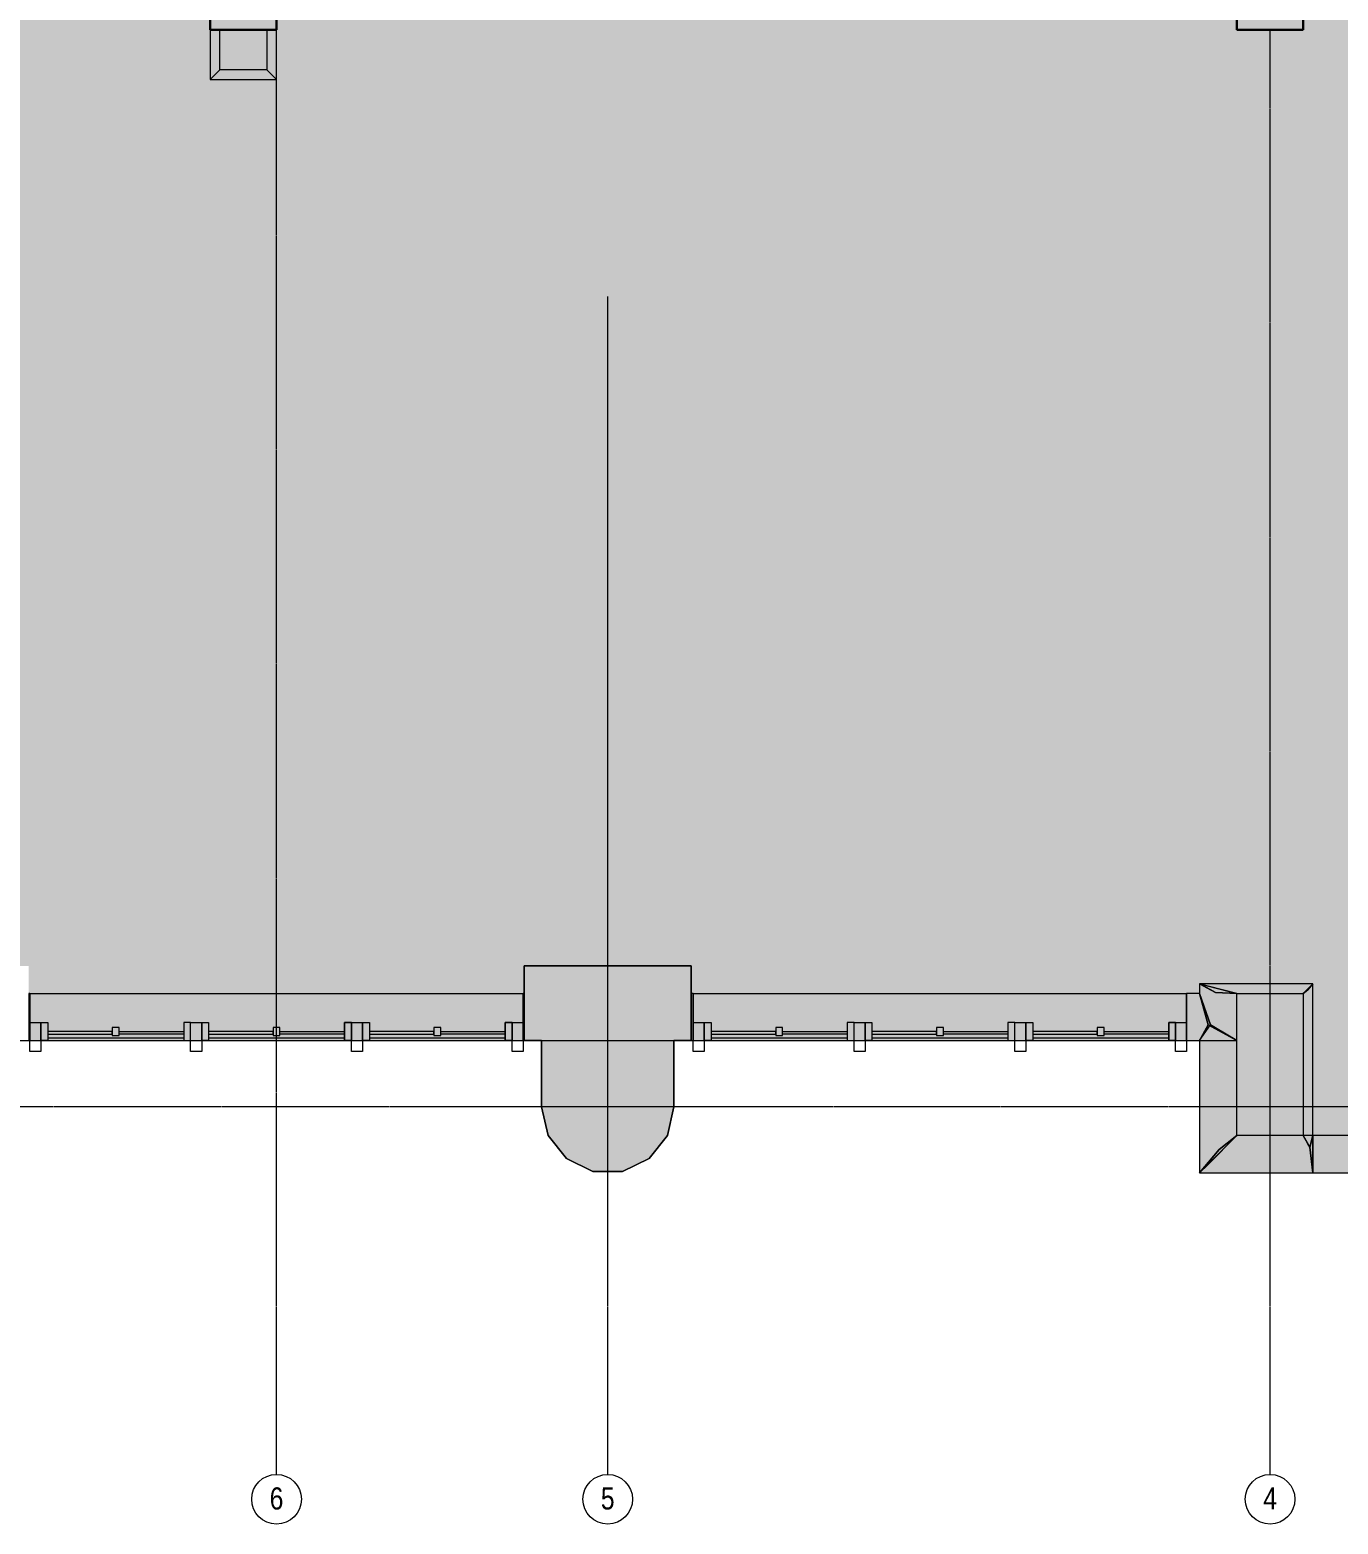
# Model space of a CAD drawing. Header units: inches. Extents: x -4451 to 2809, y -40 to 2719.
# Drawn here: x -807 to -333, y 238 to 779 of the extents above; entities that cross this region are included whole.
import ezdxf

# ---------------------------------------------------------------- set-up
doc = ezdxf.new("R2010")
doc.units = ezdxf.units.IN
doc.header["$MEASUREMENT"] = 0
doc.linetypes.add('IMPORT-CENTER2', pattern=[1.6875, 1.125, -0.1875, 0.1875, -0.1875])
doc.linetypes.add('IMPORT-CENTER2 _2_', pattern=[1.125, 0.75, -0.125, 0.125, -0.125])
for name, color, linetype, lineweight in [('7th Floor_dwg', 8, 'Continuous', 9), ('A-Bldg-Patt', 7, 'Continuous', 9), ('A-DETL-GENF', 92, 'Continuous', 9), ('A-DETL-THIN', 151, 'Continuous', 9), ('A-Glaz-Bldg', 7, 'Continuous', 9), ('A-Grid', 7, 'IMPORT-CENTER2', 9), ('A-Grid-Iden', 7, 'Continuous', 9), ('A-Wall-Bldg', 7, 'Continuous', 9), ('A-WALL-PATT', 111, 'Continuous', 18), ('core model_dwg', 8, 'Continuous', 9), ('S-COLS', 52, 'Continuous', 18)]:
    doc.layers.add(name, color=color, linetype=linetype, lineweight=lineweight)
doc.styles.add('Arial', font='arial.ttf', dxfattribs={"width": 0.8, "height": 8})

# ---------------------------------------------------------------- blocks, each defined once
blk = doc.blocks.new('7th Floor_dwg-6970059-Level 07 DEMOLITION PLAN')
at = {"layer": 'A-Bldg-Patt'}
for points in [[(-603.06, 365.5), (-592.37, 365.5), (-582.75, 370.13), (-576.09, 378.48), (-573.72, 388.9), (-573.72, 412.9), (-567.47, 412.9), (-567.47, 439.9), (-627.97, 439.9), (-627.97, 412.9), (-621.72, 412.9), (-621.72, 388.9), (-619.34, 378.48), (-612.68, 370.13)], [(-369.72, 378.52), (-345.72, 378.52), (-345.72, 429.9), (-369.72, 429.9), (-369.72, 411.27)]]:
    blk.add_hatch(color=256, dxfattribs=at).paths.add_polyline_path(points, flags=0)
at = {"layer": 'A-Glaz-Bldg'}
for p, q in [((-807.09, 429.9), (-628.34, 429.9)), ((-566.72, 429.9), (-387.97, 429.9)), ((-807.09, 412.9), (-628.34, 412.9)), ((-800.59, 413.91), (-751.34, 413.91)), ((-742.34, 413.91), (-693.09, 413.91)), ((-684.09, 413.91), (-634.84, 413.91)), ((-566.72, 412.9), (-387.97, 412.9)), ((-560.22, 413.91), (-510.97, 413.91)), ((-501.97, 413.91), (-452.72, 413.91)), ((-443.72, 413.91), (-394.47, 413.91))]:
    blk.add_line(p, q, dxfattribs=at)
at = {"layer": 'A-Glaz-Bldg', "flags": 128}
for points in [[(-807.09, 419.4), (-803.09, 419.4), (-803.09, 408.9), (-807.09, 408.9)], [(-803.09, 419.4), (-800.59, 419.4), (-800.59, 412.9), (-803.09, 412.9)], [(-774.72, 414.65), (-774.72, 417.65), (-777.22, 417.65), (-777.22, 414.65), (-774.72, 414.65), (-774.72, 417.65), (-777.22, 417.65), (-777.22, 414.65)], [(-751.34, 419.4), (-751.34, 412.9), (-748.84, 412.9), (-748.84, 419.4), (-744.84, 419.4), (-744.84, 408.9), (-748.84, 408.9), (-748.84, 419.4)], [(-744.84, 419.4), (-742.34, 419.4), (-742.34, 412.9), (-744.84, 412.9)], [(-716.47, 414.65), (-716.47, 417.65), (-718.97, 417.65), (-718.97, 414.65), (-716.47, 414.65), (-716.47, 417.65), (-718.97, 417.65), (-718.97, 414.65)], [(-693.09, 419.4), (-690.59, 419.4), (-686.59, 419.4), (-686.59, 408.9), (-690.59, 408.9), (-690.59, 419.4), (-690.59, 412.9), (-693.09, 412.9)], [(-686.59, 419.4), (-684.09, 419.4), (-684.09, 412.9), (-686.59, 412.9)], [(-658.22, 414.65), (-658.22, 417.65), (-660.72, 417.65), (-660.72, 414.65), (-658.22, 414.65), (-658.22, 417.65), (-660.72, 417.65), (-660.72, 414.65)], [(-634.84, 419.4), (-634.84, 412.9), (-632.34, 412.9), (-632.34, 419.4), (-634.84, 419.4), (-634.84, 412.9), (-632.34, 412.9), (-632.34, 419.4), (-628.34, 419.4), (-628.34, 408.9), (-632.34, 408.9), (-632.34, 419.4)], [(-566.72, 419.4), (-562.72, 419.4), (-562.72, 408.9), (-566.72, 408.9)], [(-562.72, 419.4), (-560.22, 419.4), (-560.22, 412.9), (-562.72, 412.9)], [(-534.34, 414.65), (-534.34, 417.65), (-536.84, 417.65), (-536.84, 414.65), (-534.34, 414.65), (-534.34, 417.65), (-536.84, 417.65), (-536.84, 414.65)], [(-510.97, 419.4), (-510.97, 412.9), (-508.47, 412.9), (-508.47, 419.4), (-504.47, 419.4), (-504.47, 408.9), (-508.47, 408.9), (-508.47, 419.4)], [(-504.47, 419.4), (-501.97, 419.4), (-501.97, 412.9), (-504.47, 412.9)], [(-476.09, 414.65), (-476.09, 417.65), (-478.59, 417.65), (-478.59, 414.65), (-476.09, 414.65), (-476.09, 417.65), (-478.59, 417.65), (-478.59, 414.65)], [(-452.72, 419.4), (-452.72, 412.9), (-450.22, 412.9), (-450.22, 419.4), (-446.22, 419.4), (-446.22, 408.9), (-450.22, 408.9), (-450.22, 419.4)], [(-446.22, 419.4), (-443.72, 419.4), (-443.72, 412.9), (-446.22, 412.9)], [(-417.84, 414.65), (-417.84, 417.65), (-420.34, 417.65), (-420.34, 414.65), (-417.84, 414.65), (-417.84, 417.65), (-420.34, 417.65), (-420.34, 414.65)], [(-394.47, 419.4), (-394.47, 412.9), (-391.97, 412.9), (-391.97, 419.4), (-394.47, 419.4), (-394.47, 412.9), (-391.97, 412.9), (-391.97, 419.4), (-387.97, 419.4), (-387.97, 408.9), (-391.97, 408.9), (-391.97, 419.4)], [(-800.59, 415.15), (-777.22, 415.15), (-777.22, 416.15), (-800.59, 416.15)], [(-751.34, 415.15), (-774.72, 415.15), (-774.72, 416.15), (-751.34, 416.15)], [(-742.34, 415.15), (-718.97, 415.15), (-718.97, 416.15), (-742.34, 416.15)], [(-693.09, 415.15), (-716.47, 415.15), (-716.47, 416.15), (-693.09, 416.15)], [(-684.09, 415.15), (-660.72, 415.15), (-660.72, 416.15), (-684.09, 416.15)], [(-634.84, 415.15), (-658.22, 415.15), (-658.22, 416.15), (-634.84, 416.15)], [(-560.22, 415.15), (-536.84, 415.15), (-536.84, 416.15), (-560.22, 416.15)], [(-510.97, 415.15), (-534.34, 415.15), (-534.34, 416.15), (-510.97, 416.15)], [(-501.97, 415.15), (-478.59, 415.15), (-478.59, 416.15), (-501.97, 416.15)], [(-452.72, 415.15), (-476.09, 415.15), (-476.09, 416.15), (-452.72, 416.15)], [(-443.72, 415.15), (-420.34, 415.15), (-420.34, 416.15), (-443.72, 416.15)], [(-394.47, 415.15), (-417.84, 415.15), (-417.84, 416.15), (-394.47, 416.15)]]:
    blk.add_lwpolyline(points, close=True, dxfattribs=at)
at = {"layer": 'A-Grid'}
for p, q in [((-717.72, 255.74), (-717.72, 778.9)), ((-357.72, 429.9), (-357.72, 778.9)), ((-597.72, 439.9), (-597.72, 682.3)), ((-597.72, 365.5), (-597.72, 439.9)), ((-357.72, 378.52), (-357.72, 429.9)), ((-621.72, 388.9), (-813.72, 388.9)), ((-573.72, 388.9), (-621.72, 388.9)), ((-369.72, 388.9), (-573.72, 388.9)), ((-345.72, 388.9), (-369.72, 388.9)), ((-10.97, 388.9), (-345.72, 388.9)), ((-357.72, 255.74), (-357.72, 378.52)), ((-597.72, 255.74), (-597.72, 365.5))]:
    blk.add_line(p, q, dxfattribs=at)
at = {"layer": 'A-Grid-Iden'}
for centre in [(-717.72, 246.74), (-597.72, 246.74), (-357.72, 246.74)]:
    blk.add_circle(centre, 9, dxfattribs=at)
at = {"layer": 'A-Wall-Bldg'}
for p, q in [((-567.47, 439.9), (-627.97, 439.9)), ((-627.97, 439.9), (-627.97, 412.9)), ((-627.97, 412.9), (-627.97, 439.9)), ((-627.97, 439.9), (-567.47, 439.9)), ((-567.47, 412.9), (-567.47, 439.9)), ((-627.97, 429.9), (-628.34, 429.9)), ((-627.97, 412.9), (-627.97, 429.9)), ((-567.47, 429.9), (-567.47, 412.9)), ((-627.97, 412.9), (-621.72, 412.9)), ((-621.72, 412.9), (-627.97, 412.9)), ((-621.72, 412.9), (-621.72, 388.9)), ((-621.72, 388.9), (-621.72, 412.9)), ((-573.72, 388.9), (-573.72, 412.9)), ((-573.72, 412.9), (-567.47, 412.9)), ((-567.47, 412.9), (-573.72, 412.9)), ((-573.72, 412.9), (-573.72, 388.9)), ((-567.47, 412.9), (-566.72, 412.9)), ((-621.72, 388.9), (-619.34, 378.48)), ((-576.09, 378.48), (-573.72, 388.9)), ((-573.72, 388.9), (-576.09, 378.48)), ((-612.68, 370.13), (-619.34, 378.48)), ((-619.34, 378.48), (-612.68, 370.13)), ((-582.75, 370.13), (-576.09, 378.48)), ((-603.06, 365.5), (-612.68, 370.13)), ((-612.68, 370.13), (-603.06, 365.5)), ((-582.75, 370.13), (-592.37, 365.5)), ((-592.37, 365.5), (-582.75, 370.13)), ((-592.37, 365.5), (-603.06, 365.5)), ((-603.06, 365.5), (-592.37, 365.5))]:
    blk.add_line(p, q, dxfattribs=at)
at = {"layer": 'A-Wall-Bldg', "flags": 128}
for points in [[(-627.97, 439.9), (-567.47, 439.9), (-567.47, 412.9), (-573.72, 412.9), (-573.72, 388.9), (-576.09, 378.48), (-582.75, 370.13), (-592.37, 365.5), (-603.06, 365.5), (-612.68, 370.13), (-619.34, 378.48), (-621.72, 388.9), (-621.72, 412.9), (-627.97, 412.9)], [(-387.97, 429.9), (-387.97, 412.9), (-383.34, 412.9), (-383.34, 364.9), (-342.22, 364.9), (-294.07, 364.9), (-294.07, 378.52), (-342.22, 378.52), (-342.22, 433.4), (-383.34, 433.4), (-383.34, 429.9)], [(-345.72, 378.52), (-369.72, 378.52), (-369.72, 412.9), (-369.72, 429.9), (-345.72, 429.9)], [(-369.72, 429.9), (-345.72, 429.9), (-345.72, 378.52), (-369.72, 378.52)]]:
    blk.add_lwpolyline(points, close=True, dxfattribs=at)
for points in [[(-567.47, 439.9), (-627.97, 439.9), (-627.97, 412.9), (-621.72, 412.9), (-621.72, 388.9)], [(-576.09, 378.48), (-573.72, 388.9), (-573.72, 412.9), (-567.47, 412.9), (-567.47, 439.9), (-567.47, 412.9)], [(-628.34, 429.9), (-628.34, 412.9), (-627.97, 412.9)], [(-566.72, 412.9), (-566.72, 429.9), (-567.47, 429.9)], [(-619.34, 378.48), (-621.72, 388.9), (-619.34, 378.48), (-612.68, 370.13), (-603.06, 365.5), (-592.37, 365.5), (-582.75, 370.13), (-576.09, 378.48), (-582.75, 370.13)]]:
    blk.add_lwpolyline(points, dxfattribs=at)
at = {"layer": 'A-WALL-PATT', "color": 7, "lineweight": 9}
for p, q in [((-807.09, 429.9), (-807.09, 412.9)), ((-628.34, 429.9), (-628.34, 412.9)), ((-627.97, 429.9), (-627.97, 412.9)), ((-567.47, 429.9), (-567.47, 412.9)), ((-566.72, 429.9), (-566.72, 412.9))]:
    blk.add_line(p, q, dxfattribs=at)
at = {"layer": 'A-WALL-PATT', "color": 7, "lineweight": 9, "flags": 128}
for points in [[(-383.34, 433.4), (-369.72, 429.9), (-380.22, 432.59)], [(-342.22, 433.4), (-343.38, 432.23), (-345.72, 429.9)], [(-383.34, 412.9), (-380.22, 418.56), (-369.72, 412.9), (-380.22, 418.56), (-383.34, 429.9), (-380.22, 418.56)], [(-383.34, 364.9), (-380.22, 368.02), (-369.72, 378.52), (-373.97, 374.27)], [(-342.22, 364.9), (-343.38, 374.27), (-345.72, 378.52), (-343.38, 374.27), (-342.22, 378.52), (-343.38, 374.27)]]:
    blk.add_lwpolyline(points, close=True, dxfattribs=at)
blk.add_lwpolyline([(-387.97, 429.9), (-387.97, 418.56), (-387.97, 412.9)], dxfattribs=at)
at = {"layer": 'A-Grid-Iden', "char_height": 8, "width": 5.8763, "attachment_point": 2, "line_spacing_factor": 0.941778, "style": 'Arial'}
for s, insert in [('6', (-717.72, 251.03)), ('5', (-597.72, 251.03)), ('4', (-357.72, 251.03))]:
    blk.add_mtext(s, dxfattribs=dict(at, insert=insert))
blk = doc.blocks.new('Concrete-Rectangular-Column - 24 x 24-6974123-Level 07 DEMOLITION PLAN')
at = {"layer": 'S-COLS', "lineweight": 9}
blk.add_hatch(color=7, dxfattribs=at).paths.add_polyline_path([(-12, -12), (12, -12), (12, 12), (-12, 12)], flags=0)
at = {"layer": 'S-COLS', "color": 8, "lineweight": 30}
for p, q in [((12, 12), (-12, 12)), ((-12, 12), (-12, -12)), ((12, -12), (12, 12)), ((-12, -12), (12, -12))]:
    blk.add_line(p, q, dxfattribs=at)
blk = doc.blocks.new('core model_dwg_1300 Eye - 5th Floor-6996771-Level 07 DEMOLITION PLAN')
at = {"layer": 'A-Glaz-Bldg'}
for p, q in [((-807.09, 429.9), (-628.34, 429.9)), ((-566.72, 429.9), (-387.97, 429.9)), ((-807.09, 412.9), (-628.34, 412.9)), ((-800.59, 413.91), (-751.34, 413.91)), ((-742.34, 413.91), (-693.09, 413.91)), ((-684.09, 413.91), (-634.84, 413.91)), ((-566.72, 412.9), (-387.97, 412.9)), ((-560.22, 413.91), (-510.97, 413.91)), ((-501.97, 413.91), (-452.72, 413.91)), ((-443.72, 413.91), (-394.47, 413.91))]:
    blk.add_line(p, q, dxfattribs=at)
at = {"layer": 'A-Glaz-Bldg', "flags": 128}
for points in [[(-807.09, 419.4), (-803.09, 419.4), (-803.09, 408.9), (-807.09, 408.9)], [(-803.09, 419.4), (-800.59, 419.4), (-800.59, 412.9), (-803.09, 412.9)], [(-774.72, 414.65), (-774.72, 417.65), (-777.22, 417.65), (-777.22, 414.65), (-774.72, 414.65), (-774.72, 417.65), (-777.22, 417.65), (-777.22, 414.65)], [(-751.34, 419.4), (-751.34, 412.9), (-748.84, 412.9), (-748.84, 419.4), (-744.84, 419.4), (-744.84, 408.9), (-748.84, 408.9), (-748.84, 419.4)], [(-744.84, 419.4), (-742.34, 419.4), (-742.34, 412.9), (-744.84, 412.9)], [(-716.47, 414.65), (-716.47, 417.65), (-718.97, 417.65), (-718.97, 414.65), (-716.47, 414.65), (-716.47, 417.65), (-718.97, 417.65), (-718.97, 414.65)], [(-693.09, 419.4), (-693.09, 412.9), (-690.59, 412.9), (-690.59, 419.4), (-686.59, 419.4), (-686.59, 408.9), (-690.59, 408.9), (-690.59, 419.4)], [(-686.59, 419.4), (-684.09, 419.4), (-684.09, 412.9), (-686.59, 412.9)], [(-658.22, 414.65), (-658.22, 417.65), (-660.72, 417.65), (-660.72, 414.65), (-658.22, 414.65), (-658.22, 417.65), (-660.72, 417.65), (-660.72, 414.65)], [(-634.84, 419.4), (-634.84, 412.9), (-632.34, 412.9), (-632.34, 419.4), (-628.34, 419.4), (-628.34, 408.9), (-632.34, 408.9), (-632.34, 419.4), (-634.84, 419.4), (-632.34, 419.4), (-632.34, 412.9), (-634.84, 412.9)], [(-566.72, 419.4), (-562.72, 419.4), (-562.72, 408.9), (-566.72, 408.9)], [(-562.72, 419.4), (-560.22, 419.4), (-560.22, 412.9), (-562.72, 412.9)], [(-534.34, 414.65), (-534.34, 417.65), (-536.84, 417.65), (-536.84, 414.65), (-534.34, 414.65), (-534.34, 417.65), (-536.84, 417.65), (-536.84, 414.65)], [(-510.97, 419.4), (-510.97, 412.9), (-508.47, 412.9), (-508.47, 419.4), (-504.47, 419.4), (-504.47, 408.9), (-508.47, 408.9), (-508.47, 419.4)], [(-504.47, 419.4), (-501.97, 419.4), (-501.97, 412.9), (-504.47, 412.9)], [(-476.09, 414.65), (-476.09, 417.65), (-478.59, 417.65), (-478.59, 414.65), (-476.09, 414.65), (-476.09, 417.65), (-478.59, 417.65), (-478.59, 414.65)], [(-452.72, 419.4), (-452.72, 412.9), (-450.22, 412.9), (-450.22, 419.4), (-446.22, 419.4), (-446.22, 408.9), (-450.22, 408.9), (-450.22, 419.4)], [(-446.22, 419.4), (-443.72, 419.4), (-443.72, 412.9), (-446.22, 412.9)], [(-417.84, 414.65), (-417.84, 417.65), (-420.34, 417.65), (-420.34, 414.65), (-417.84, 414.65), (-417.84, 417.65), (-420.34, 417.65), (-420.34, 414.65)], [(-394.47, 419.4), (-394.47, 412.9), (-391.97, 412.9), (-391.97, 419.4), (-387.97, 419.4), (-387.97, 408.9), (-391.97, 408.9), (-391.97, 419.4), (-394.47, 419.4), (-391.97, 419.4), (-391.97, 412.9), (-394.47, 412.9)], [(-800.59, 415.15), (-777.22, 415.15), (-777.22, 416.15), (-800.59, 416.15)], [(-751.34, 415.15), (-774.72, 415.15), (-774.72, 416.15), (-751.34, 416.15)], [(-742.34, 415.15), (-718.97, 415.15), (-718.97, 416.15), (-742.34, 416.15)], [(-693.09, 415.15), (-716.47, 415.15), (-716.47, 416.15), (-693.09, 416.15)], [(-684.09, 415.15), (-660.72, 415.15), (-660.72, 416.15), (-684.09, 416.15)], [(-634.84, 415.15), (-658.22, 415.15), (-658.22, 416.15), (-634.84, 416.15)], [(-560.22, 415.15), (-536.84, 415.15), (-536.84, 416.15), (-560.22, 416.15)], [(-510.97, 415.15), (-534.34, 415.15), (-534.34, 416.15), (-510.97, 416.15)], [(-501.97, 415.15), (-478.59, 415.15), (-478.59, 416.15), (-501.97, 416.15)], [(-452.72, 415.15), (-476.09, 415.15), (-476.09, 416.15), (-452.72, 416.15)], [(-443.72, 415.15), (-420.34, 415.15), (-420.34, 416.15), (-443.72, 416.15)], [(-394.47, 415.15), (-417.84, 415.15), (-417.84, 416.15), (-394.47, 416.15)]]:
    blk.add_lwpolyline(points, close=True, dxfattribs=at)
at = {"layer": 'A-Grid', "linetype": 'IMPORT-CENTER2 _2_'}
for p, q in [((-717.72, 255.74), (-717.72, 778.9)), ((-357.72, 255.74), (-357.72, 778.9)), ((-597.72, 255.74), (-597.72, 682.3)), ((-10.97, 388.9), (-3725.57, 388.9))]:
    blk.add_line(p, q, dxfattribs=at)
at = {"layer": 'A-Grid-Iden'}
for centre in [(-717.72, 246.74), (-597.72, 246.74), (-357.72, 246.74)]:
    blk.add_circle(centre, 9, dxfattribs=at)
at = {"layer": 'A-Wall-Bldg'}
for p, q in [((-741.72, 778.9), (-741.72, 760.9)), ((-627.97, 412.9), (-621.72, 412.9)), ((-621.72, 388.9), (-621.72, 412.9)), ((-619.34, 378.48), (-621.72, 388.9)), ((-576.09, 378.48), (-582.75, 370.13))]:
    blk.add_line(p, q, dxfattribs=at)
at = {"layer": 'A-Wall-Bldg', "flags": 128}
for points in [[(-741.72, 760.9), (-717.72, 760.9), (-717.72, 778.9)], [(-721.22, 778.9), (-721.22, 764.4), (-738.22, 764.4), (-738.22, 778.9)], [(-627.97, 439.9), (-567.47, 439.9), (-567.47, 412.9), (-573.72, 412.9), (-573.72, 388.9), (-576.09, 378.48), (-582.75, 370.13), (-592.37, 365.5), (-603.06, 365.5), (-612.68, 370.13), (-619.34, 378.48), (-621.72, 388.9), (-621.72, 412.9)], [(-621.72, 412.9), (-627.97, 412.9), (-627.97, 439.9)], [(-567.47, 439.9), (-627.97, 439.9), (-627.97, 412.9)], [(-576.09, 378.48), (-573.72, 388.9), (-573.72, 412.9), (-567.47, 412.9), (-567.47, 439.9)], [(-342.22, 378.52), (-342.22, 433.4), (-383.34, 433.4), (-383.34, 429.9), (-387.97, 429.9), (-387.97, 412.9), (-369.72, 412.9)], [(-383.34, 412.9), (-383.34, 364.9), (-342.22, 364.9), (-294.07, 364.9), (-294.07, 378.52), (-342.22, 378.52), (-369.72, 378.52), (-369.72, 412.9), (-369.72, 429.9), (-345.72, 429.9), (-345.72, 378.52)], [(-619.34, 378.48), (-612.68, 370.13), (-603.06, 365.5)], [(-603.06, 365.5), (-592.37, 365.5), (-582.75, 370.13)]]:
    blk.add_lwpolyline(points, dxfattribs=at)
for points in [[(-807.09, 412.9), (-807.09, 429.9), (-807.47, 429.9), (-807.47, 412.9)], [(-628.34, 429.9), (-628.34, 412.9), (-627.97, 412.9), (-627.97, 429.9)], [(-566.72, 412.9), (-566.72, 429.9), (-567.47, 429.9), (-567.47, 412.9)], [(-369.72, 429.9), (-345.72, 429.9), (-345.72, 378.52), (-369.72, 378.52)]]:
    blk.add_lwpolyline(points, close=True, dxfattribs=at)
at = {"layer": 'A-WALL-PATT', "color": 7, "lineweight": 9}
for p, q in [((-807.09, 429.9), (-807.09, 412.9)), ((-628.34, 412.9), (-628.34, 429.9)), ((-627.97, 429.9), (-627.97, 412.9)), ((-567.47, 412.9), (-567.47, 429.9)), ((-566.72, 429.9), (-566.72, 412.9))]:
    blk.add_line(p, q, dxfattribs=at)
at = {"layer": 'A-WALL-PATT', "color": 7, "lineweight": 9, "flags": 128}
for points in [[(-741.72, 760.9), (-738.22, 764.4)], [(-717.72, 760.9), (-721.22, 764.4)], [(-383.34, 433.4), (-379.31, 431.27), (-377.45, 430.29), (-369.72, 429.9), (-377.45, 430.29), (-379.19, 431.21)], [(-342.22, 433.4), (-344.05, 431.21), (-345.21, 430.29), (-345.72, 429.9), (-344.05, 431.21), (-343.38, 432.01)], [(-383.34, 364.9), (-376.19, 373.41), (-369.72, 378.52), (-376.19, 373.41), (-379.31, 369.7)]]:
    blk.add_lwpolyline(points, close=True, dxfattribs=at)
for points in [[(-387.97, 412.9), (-387.97, 418.56), (-387.97, 429.9)], [(-383.34, 412.9), (-379.31, 418.56), (-376.19, 416.72), (-369.72, 412.9), (-377.45, 417.47), (-379.31, 418.56), (-383.34, 429.9), (-379.31, 418.56), (-369.72, 412.9)], [(-342.22, 378.52), (-342.22, 364.9), (-342.22, 373.41), (-342.22, 378.52), (-343.38, 374.27), (-344.05, 375.49), (-345.72, 378.52)]]:
    blk.add_lwpolyline(points, dxfattribs=at)
at = {"layer": 'A-Grid-Iden', "char_height": 8, "width": 5.8763, "attachment_point": 2, "line_spacing_factor": 0.941778, "style": 'Arial'}
for s, insert in [('6', (-717.72, 251.03)), ('5', (-597.72, 251.03)), ('4', (-357.72, 251.03))]:
    blk.add_mtext(s, dxfattribs=dict(at, insert=insert))
blk = doc.blocks.new('core model_dwg-6996768-Level 07 DEMOLITION PLAN')
blk.add_blockref('core model_dwg_1300 Eye - 5th Floor-6996771-Level 07 DEMOLITION PLAN', (0, 0))

msp = doc.modelspace()

# ---------------------------------------------------------------- hatches: boundary and pattern name
at = {"layer": 'A-DETL-GENF'}
h = msp.add_hatch(color=9, dxfattribs=at)
h.paths.add_polyline_path([(-46.99, 364.9), (17.53, 364.9), (17.53, 682.08), (1.53, 682.08), (1.53, 699.9), (-11.09, 699.9), (-11.09, 723.9), (1.53, 723.9), (1.53, 741.71), (17.53, 741.71), (17.53, 1043.71), (-295.09, 1043.71), (-295.09, 1026.58), (-295.24, 1026.23), (-295.59, 1026.08), (-336.59, 1026.08), (-336.59, 1010.58), (-367.41, 1010.58), (-367.41, 1041.58), (-352.09, 1041.58), (-352.09, 1083.08), (-334.47, 1083.08), (-334.47, 1325.08), (-350.47, 1325.08), (-350.47, 1342.9), (-363.09, 1342.9), (-363.09, 1366.9), (-350.47, 1366.9), (-350.47, 1384.71), (-334.47, 1384.71), (-334.47, 1685.08), (-350.47, 1685.08), (-350.47, 1702.9), (-363.09, 1702.9), (-363.09, 1726.9), (-350.47, 1726.9), (-350.47, 1744.71), (-334.47, 1744.71), (-334.47, 2045.08), (-350.47, 2045.08), (-350.47, 2067.08), (-364.09, 2067.08), (-364.09, 2080.71), (-387.53, 2080.71), (-387.53, 2096.71), (-687.9, 2096.71), (-687.9, 1934.23), (-653.72, 1934.23), (-653.72, 1008.9), (-717.72, 1008.9), (-717.72, 1012.9), (-657.72, 1012.9), (-657.72, 1930.23), (-691.9, 1930.23), (-691.9, 2080.71), (-705.72, 2080.71), (-705.72, 2068.08), (-729.72, 2068.08), (-729.72, 2080.71), (-747.53, 2080.71), (-747.53, 2096.71), (-1047.9, 2096.71), (-1047.9, 2080.71), (-1065.72, 2080.71), (-1065.72, 2068.08), (-1089.72, 2068.08), (-1089.72, 2080.71), (-1107.53, 2080.71), (-1107.53, 2096.71), (-1414.47, 2096.71), (-1414.47, 2080.71), (-1437.9, 2080.71), (-1437.9, 2061.08), (-1467.53, 2061.08), (-1467.53, 1854.9), (-2127.9, 1854.9), (-2127.9, 2061.08), (-2157.53, 2061.08), (-2157.53, 2080.71), (-2180.97, 2080.71), (-2180.97, 2096.71), (-2487.9, 2096.71), (-2487.9, 2080.71), (-2505.72, 2080.71), (-2505.72, 2068.08), (-2529.72, 2068.08), (-2529.72, 2080.71), (-2547.53, 2080.71), (-2547.53, 2096.71), (-2860.09, 2096.71), (-2860.09, 2260.21), (-3613.29, 2260.21), (-3613.29, 1886.27), (-3565.29, 1886.27), (-3565.29, 1702.15), (-3538.29, 1702.15), (-3538.29, 1641.65), (-3565.29, 1641.65), (-3565.29, 1462.15), (-3538.29, 1462.15), (-3538.29, 1401.65), (-3565.29, 1401.65), (-3565.29, 1222.15), (-3538.29, 1222.15), (-3538.29, 1161.65), (-3565.29, 1161.65), (-3565.29, 982.15), (-3538.29, 982.15), (-3538.29, 921.65), (-3565.29, 921.65), (-3565.29, 737.52), (-3613.29, 737.52), (-3613.29, 364.9), (-3212.09, 364.9), (-3212.09, 412.9), (-3027.97, 412.9), (-3027.97, 439.9), (-2967.47, 439.9), (-2967.47, 412.9), (-2787.97, 412.9), (-2787.97, 439.9), (-2727.47, 439.9), (-2727.47, 412.9), (-2547.97, 412.9), (-2547.97, 439.9), (-2487.47, 439.9), (-2487.47, 412.9), (-2307.97, 412.9), (-2307.97, 439.9), (-2247.47, 439.9), (-2247.47, 412.9), (-2067.97, 412.9), (-2067.97, 439.9), (-2007.47, 439.9), (-2007.47, 412.9), (-1827.97, 412.9), (-1827.97, 439.9), (-1767.47, 439.9), (-1767.47, 412.9), (-1587.97, 412.9), (-1587.97, 439.9), (-1527.47, 439.9), (-1527.47, 412.9), (-1347.97, 412.9), (-1347.97, 439.9), (-1287.47, 439.9), (-1287.47, 412.9), (-1107.97, 412.9), (-1107.97, 439.9), (-1047.47, 439.9), (-1047.47, 412.9), (-867.97, 412.9), (-867.97, 439.9), (-807.47, 439.9), (-807.47, 412.9), (-627.97, 412.9), (-627.97, 439.9), (-567.47, 439.9), (-567.47, 412.9), (-383.34, 412.9), (-383.34, 364.9), (-48.49, 364.9)], flags=0)
h.paths.add_polyline_path([(-3584.77, 369.4), (-3608.77, 369.4), (-3608.77, 393.4), (-3584.77, 393.4), (-3584.77, 378.52)], flags=0)
h.paths.add_polyline_path([(-10.97, 376.27), (-10.97, 400.27), (13.03, 400.27), (13.03, 376.27)], flags=0)
h.paths.add_polyline_path([(-345.72, 378.52), (-369.72, 378.52), (-369.72, 429.9), (-345.72, 429.9), (-345.72, 408.39)], flags=0)
h.paths.add_polyline_path([(-3249.72, 378.52), (-3249.72, 429.9), (-3225.72, 429.9), (-3225.72, 378.52)], flags=0)
h.paths.add_polyline_path([(-3599.66, 699.9), (-3599.66, 723.9), (-3548.29, 723.9), (-3548.29, 699.9), (-3570.14, 699.9)], flags=0)
h.paths.add_polyline_path([(-345.72, 778.9), (-369.72, 778.9), (-369.72, 802.9), (-345.72, 802.9)], flags=0)
h.paths.add_polyline_path([(-1799.72, 778.9), (-1809.72, 778.9), (-1809.72, 802.9), (-1785.72, 802.9), (-1785.72, 778.9), (-1795.72, 778.9)], flags=0)
h.paths.add_polyline_path([(-1569.72, 778.9), (-1569.72, 802.9), (-1545.72, 802.9), (-1545.72, 778.9)], flags=0)
h.paths.add_polyline_path([(-2517.72, 778.9), (-2541.72, 778.9), (-2541.72, 802.9), (-2517.72, 802.9)], flags=0)
h.paths.add_polyline_path([(-2877.72, 778.9), (-2877.72, 802.9), (-2853.72, 802.9), (-2853.72, 778.9)], flags=0)
h.paths.add_polyline_path([(-2049.72, 778.9), (-2049.72, 802.9), (-2025.72, 802.9), (-2025.72, 778.9)], flags=0)
h.paths.add_polyline_path([(-741.72, 778.9), (-741.72, 802.9), (-717.72, 802.9), (-717.72, 778.9)], flags=0)
h.paths.add_polyline_path([(-1321.72, 778.9), (-1321.72, 802.9), (-1297.72, 802.9), (-1297.72, 778.9)], flags=0)
h.paths.add_polyline_path([(-2297.72, 778.9), (-2297.72, 802.9), (-2273.72, 802.9), (-2273.72, 778.9)], flags=0)
h.paths.add_polyline_path([(-1053.72, 778.9), (-1077.72, 778.9), (-1077.72, 802.9), (-1053.72, 802.9)], flags=0)
h.paths.add_polyline_path([(-3211.97, 778.9), (-3211.97, 802.9), (-3187.97, 802.9), (-3187.97, 778.9)], flags=0)
h.paths.add_polyline_path([(-2541.72, 941.4), (-2877.72, 941.4), (-2877.72, 1015.27), (-2878.47, 1015.27), (-2878.47, 1016.77), (-2876.97, 1016.77), (-2876.97, 1017.27), (-2875.47, 1017.27), (-2875.47, 1016.77), (-2873.47, 1016.77), (-2873.47, 1015.27), (-2874.22, 1015.27), (-2874.22, 1012.9), (-2850.22, 1012.9), (-2850.22, 988.9), (-2874.22, 988.9), (-2874.22, 944.9), (-2748.22, 944.9), (-2748.22, 1072.9), (-2874.22, 1072.9), (-2874.22, 1054.52), (-2873.47, 1054.52), (-2873.47, 1053.02), (-2875.47, 1053.02), (-2875.47, 1052.52), (-2876.97, 1052.52), (-2876.97, 1053.02), (-2878.47, 1053.02), (-2878.47, 1054.52), (-2877.72, 1054.52), (-2877.72, 1080.9), (-2517.72, 1080.9), (-2517.72, 941.4), (-2529.72, 941.4)], flags=0)
h.paths.add_polyline_path([(-2541.72, 944.9), (-2529.72, 944.9), (-2529.72, 967.9), (-2532.47, 967.9), (-2532.47, 972.4), (-2735.97, 972.4), (-2735.97, 945.15), (-2736.22, 945.15), (-2736.22, 944.9), (-2735.97, 944.9)], flags=0)
h.paths.add_polyline_path([(-847.22, 945.15), (-859.47, 945.15), (-859.47, 981.15), (-847.22, 981.15), (-847.22, 955.77)], flags=0)
h.paths.add_polyline_path([(-1075.22, 967.9), (-1075.22, 1003.9), (-1062.97, 1003.9), (-1062.97, 967.9)], flags=0)
h.paths.add_polyline_path([(-2532.47, 975.9), (-2532.47, 1003.9), (-2529.72, 1003.9), (-2529.72, 1042.4), (-2532.47, 1042.4), (-2532.47, 1072.9), (-2735.97, 1072.9), (-2735.97, 1036.9), (-2736.22, 1036.9), (-2736.22, 981.15), (-2735.97, 981.15), (-2735.97, 975.9), (-2693.6, 975.9)], flags=0)
h.paths.add_polyline_path([(-745.22, 988.9), (-745.22, 1012.9), (-721.22, 1012.9), (-721.22, 988.9)], flags=0)
h.paths.add_polyline_path([(-1321.72, 1012.9), (-1321.72, 1018.9), (-1329.72, 1018.9), (-1329.72, 1038.9), (-1545.72, 1038.9), (-1545.72, 1018.9), (-1569.72, 1018.9), (-1569.72, 1038.9), (-1785.72, 1038.9), (-1785.72, 1018.9), (-1809.72, 1018.9), (-1809.72, 1042.9), (-1799.72, 1042.9), (-1799.72, 1402.9), (-1809.72, 1402.9), (-1809.72, 1426.9), (-1799.72, 1426.9), (-1799.72, 1790.9), (-1795.72, 1790.9), (-1795.72, 1426.9), (-1785.72, 1426.9), (-1785.72, 1402.9), (-1795.72, 1402.9), (-1795.72, 1042.9), (-1141.72, 1042.9), (-1141.72, 1119.4), (-1137.72, 1119.4), (-1137.72, 1038.9), (-1305.72, 1038.9), (-1305.72, 1036.9), (-1297.72, 1036.9), (-1297.72, 1012.9), (-1305.72, 1012.9)], flags=0)
h.paths.add_polyline_path([(-1.41, 1013.9), (-10.97, 1013.9), (-10.97, 1037.9), (13.03, 1037.9), (13.03, 1013.9), (1.53, 1013.9)], flags=0)
h.paths.add_polyline_path([(-2289.72, 1018.9), (-2289.72, 1042.9), (-2265.72, 1042.9), (-2265.72, 1018.9), (-2273.72, 1018.9)], flags=0)
h.paths.add_polyline_path([(-2049.72, 1018.9), (-2049.72, 1042.9), (-2025.72, 1042.9), (-2025.72, 1018.9)], flags=0)
h.paths.add_polyline_path([(-3187.97, 1018.9), (-3211.97, 1018.9), (-3211.97, 1042.9), (-3187.97, 1042.9)], flags=0)
h.paths.add_polyline_path([(-859.47, 1036.9), (-859.47, 1072.9), (-847.22, 1072.9), (-847.22, 1036.9)], flags=0)
h.paths.add_polyline_path([(-1075.22, 1042.4), (-1075.22, 1078.4), (-1062.97, 1078.4), (-1062.97, 1042.4)], flags=0)
h.paths.add_polyline_path([(-1141.72, 1182.4), (-1141.72, 1457.9), (-1137.72, 1457.9), (-1137.72, 1182.4)], flags=0)
h.paths.add_polyline_path([(-823.98, 1220.9), (-1077.72, 1220.9), (-1077.72, 1353.94), (-1078.47, 1353.94), (-1078.47, 1355.44), (-1076.97, 1355.44), (-1076.97, 1355.94), (-1075.47, 1355.94), (-1075.47, 1355.44), (-1068.97, 1355.44), (-1068.97, 1353.94), (-1069.72, 1353.94), (-1069.72, 1325.9), (-987.72, 1325.9), (-987.72, 1403.82), (-994.28, 1403.82), (-994.28, 1403.07), (-995.78, 1403.07), (-995.78, 1404.57), (-996.28, 1404.57), (-996.28, 1406.57), (-995.78, 1406.57), (-995.78, 1408.07), (-994.28, 1408.07), (-994.28, 1407.32), (-987.72, 1407.32), (-987.72, 1429.9), (-1051.22, 1429.9), (-1051.22, 1407.32), (-1045.65, 1407.32), (-1045.65, 1408.07), (-1044.15, 1408.07), (-1044.15, 1406.57), (-1043.65, 1406.57), (-1043.65, 1404.57), (-1044.15, 1404.57), (-1044.15, 1403.07), (-1045.65, 1403.07), (-1045.65, 1403.82), (-1069.72, 1403.82), (-1069.72, 1393.19), (-1068.97, 1393.19), (-1068.97, 1391.69), (-1075.47, 1391.69), (-1075.47, 1391.19), (-1076.97, 1391.19), (-1076.97, 1391.69), (-1078.47, 1391.69), (-1078.47, 1393.19), (-1077.72, 1393.19), (-1077.72, 1478.27), (-1078.47, 1478.27), (-1078.47, 1479.77), (-1071.97, 1479.77), (-1071.97, 1480.27), (-1070.47, 1480.27), (-1070.47, 1479.77), (-1068.97, 1479.77), (-1068.97, 1478.27), (-1069.72, 1478.27), (-1069.72, 1433.4), (-901.83, 1433.4), (-901.83, 1521.9), (-1069.72, 1521.9), (-1069.72, 1517.52), (-1068.97, 1517.52), (-1068.97, 1516.02), (-1070.47, 1516.02), (-1070.47, 1515.52), (-1071.97, 1515.52), (-1071.97, 1516.02), (-1078.47, 1516.02), (-1078.47, 1517.52), (-1077.72, 1517.52), (-1077.72, 1577.4), (-1078.08, 1577.4), (-1078.08, 1708.15), (-1077.72, 1708.15), (-1077.72, 1762.15), (-1069.72, 1762.15), (-1069.72, 1744.15), (-1062.97, 1744.15), (-1062.97, 1708.15), (-732.47, 1708.15), (-732.47, 1744.15), (-720.22, 1744.15), (-720.22, 1708.15), (-717.72, 1708.15), (-717.72, 1696.15), (-714.97, 1696.15), (-714.97, 1692.27), (-714.22, 1692.27), (-714.22, 1690.77), (-717.72, 1690.77), (-717.72, 1654.52), (-714.22, 1654.52), (-714.22, 1653.02), (-714.97, 1653.02), (-714.97, 1613.77), (-714.22, 1613.77), (-714.22, 1612.27), (-717.72, 1612.27), (-717.72, 1576.02), (-714.22, 1576.02), (-714.22, 1574.52), (-714.97, 1574.52), (-714.97, 1536.9), (-717.72, 1536.9), (-717.72, 1429.9), (-733.72, 1429.9), (-733.72, 1387.9), (-717.72, 1387.9), (-717.72, 1380.77), (-716.97, 1380.77), (-716.97, 1379.27), (-718.47, 1379.27), (-718.47, 1378.77), (-719.97, 1378.77), (-719.97, 1379.27), (-721.97, 1379.27), (-721.97, 1380.77), (-721.22, 1380.77), (-721.22, 1384.4), (-752.72, 1384.4), (-752.72, 1348.4), (-721.22, 1348.4), (-721.22, 1352.9), (-717.72, 1352.9), (-717.72, 1272.52), (-716.97, 1272.52), (-716.97, 1271.02), (-718.97, 1271.02), (-718.97, 1270.52), (-720.47, 1270.52), (-720.47, 1271.02), (-721.97, 1271.02), (-721.97, 1272.52), (-721.22, 1272.52), (-721.22, 1275.15), (-756.22, 1275.15), (-756.22, 1420.4), (-847.22, 1420.4), (-847.22, 1228.9), (-721.22, 1228.9), (-721.22, 1233.27), (-721.97, 1233.27), (-721.97, 1234.77), (-720.47, 1234.77), (-720.47, 1235.27), (-718.97, 1235.27), (-718.97, 1234.77), (-716.97, 1234.77), (-716.97, 1233.27), (-717.72, 1233.27), (-717.72, 1220.9), (-795.28, 1220.9)], flags=0)
h.paths.add_polyline_path([(-2525.72, 1220.9), (-2877.72, 1220.9), (-2877.72, 1234.27), (-2878.47, 1234.27), (-2878.47, 1235.77), (-2876.47, 1235.77), (-2876.47, 1236.27), (-2874.97, 1236.27), (-2874.97, 1235.77), (-2873.47, 1235.77), (-2873.47, 1234.27), (-2874.22, 1234.27), (-2874.22, 1228.9), (-2748.22, 1228.9), (-2748.22, 1419.9), (-2839.22, 1419.9), (-2839.22, 1275.15), (-2874.22, 1275.15), (-2874.22, 1273.52), (-2873.47, 1273.52), (-2873.47, 1272.02), (-2874.97, 1272.02), (-2874.97, 1271.52), (-2876.47, 1271.52), (-2876.47, 1272.02), (-2878.47, 1272.02), (-2878.47, 1273.52), (-2877.72, 1273.52), (-2877.72, 1352.77), (-2878.47, 1352.77), (-2878.47, 1354.27), (-2876.97, 1354.27), (-2876.97, 1354.77), (-2875.47, 1354.77), (-2875.47, 1354.27), (-2873.47, 1354.27), (-2873.47, 1352.77), (-2874.22, 1352.77), (-2874.22, 1348.4), (-2842.72, 1348.4), (-2842.72, 1384.4), (-2874.22, 1384.4), (-2874.22, 1380.02), (-2873.47, 1380.02), (-2873.47, 1378.52), (-2875.47, 1378.52), (-2875.47, 1378.02), (-2876.97, 1378.02), (-2876.97, 1378.52), (-2878.47, 1378.52), (-2878.47, 1380.02), (-2877.72, 1380.02), (-2877.72, 1387.9), (-2842.72, 1387.9), (-2842.72, 1405.9), (-2853.29, 1405.9), (-2853.29, 1423.9), (-2842.72, 1423.9), (-2842.72, 1429.9), (-2877.72, 1429.9), (-2877.72, 1573.27), (-2878.47, 1573.27), (-2878.47, 1574.77), (-2877.72, 1574.77), (-2877.72, 1611.02), (-2878.47, 1611.02), (-2878.47, 1612.52), (-2877.72, 1612.52), (-2877.72, 1652.52), (-2878.47, 1652.52), (-2878.47, 1654.02), (-2877.72, 1654.02), (-2877.72, 1690.27), (-2878.47, 1690.27), (-2878.47, 1691.77), (-2877.72, 1691.77), (-2877.72, 1788.15), (-2517.72, 1788.15), (-2517.72, 1517.52), (-2516.97, 1517.52), (-2516.97, 1516.02), (-2523.47, 1516.02), (-2523.47, 1515.52), (-2524.97, 1515.52), (-2524.97, 1516.02), (-2526.47, 1516.02), (-2526.47, 1517.52), (-2525.72, 1517.52), (-2525.72, 1521.9), (-2693.6, 1521.9), (-2693.6, 1433.4), (-2537.85, 1433.4), (-2537.85, 1473.9), (-2525.72, 1473.9), (-2525.72, 1478.27), (-2526.47, 1478.27), (-2526.47, 1479.77), (-2524.97, 1479.77), (-2524.97, 1480.27), (-2523.47, 1480.27), (-2523.47, 1479.77), (-2516.97, 1479.77), (-2516.97, 1478.27), (-2517.72, 1478.27), (-2517.72, 1394.19), (-2516.97, 1394.19), (-2516.97, 1392.69), (-2518.47, 1392.69), (-2518.47, 1392.19), (-2519.97, 1392.19), (-2519.97, 1392.69), (-2526.47, 1392.69), (-2526.47, 1394.19), (-2525.72, 1394.19), (-2525.72, 1403.82), (-2549.78, 1403.82), (-2549.78, 1403.07), (-2551.28, 1403.07), (-2551.28, 1404.57), (-2551.78, 1404.57), (-2551.78, 1406.57), (-2551.28, 1406.57), (-2551.28, 1408.07), (-2549.78, 1408.07), (-2549.78, 1407.32), (-2544.72, 1407.32), (-2544.72, 1429.4), (-2544.22, 1429.4), (-2544.22, 1429.9), (-2607.72, 1429.9), (-2607.72, 1407.32), (-2601.15, 1407.32), (-2601.15, 1408.07), (-2599.65, 1408.07), (-2599.65, 1406.57), (-2599.15, 1406.57), (-2599.15, 1404.57), (-2599.65, 1404.57), (-2599.65, 1403.07), (-2601.15, 1403.07), (-2601.15, 1403.82), (-2607.72, 1403.82), (-2607.72, 1325.9), (-2525.72, 1325.9), (-2525.72, 1354.94), (-2526.47, 1354.94), (-2526.47, 1356.44), (-2519.97, 1356.44), (-2519.97, 1356.94), (-2518.47, 1356.94), (-2518.47, 1356.44), (-2516.97, 1356.44), (-2516.97, 1354.94), (-2517.72, 1354.94), (-2517.72, 1220.9), (-2520.22, 1220.9)], flags=0)
h.paths.add_polyline_path([(-2735.97, 1228.9), (-2532.47, 1228.9), (-2532.47, 1259.4), (-2525.72, 1259.4), (-2525.72, 1317.9), (-2744.72, 1317.9), (-2744.72, 1259.4), (-2735.97, 1259.4)], flags=0)
h.paths.add_polyline_path([(-859.47, 1228.9), (-859.47, 1259.4), (-850.72, 1259.4), (-850.72, 1317.9), (-1069.72, 1317.9), (-1069.72, 1259.4), (-1062.97, 1259.4), (-1062.97, 1228.9), (-901.83, 1228.9)], flags=0)
h.paths.add_polyline_path([(-721.22, 1287.4), (-721.22, 1344.9), (-752.72, 1344.9), (-752.72, 1287.4)], flags=0)
h.paths.add_polyline_path([(-2874.22, 1287.4), (-2842.72, 1287.4), (-2842.72, 1344.9), (-2874.22, 1344.9), (-2874.22, 1336.19)], flags=0)
h.paths.add_polyline_path([(-2744.72, 1325.9), (-2611.22, 1325.9), (-2611.22, 1429.9), (-2711.12, 1429.9), (-2711.12, 1417.65), (-2744.72, 1417.65), (-2744.72, 1329.63)], flags=0)
h.paths.add_polyline_path([(-859.47, 1325.9), (-850.72, 1325.9), (-850.72, 1417.65), (-884.31, 1417.65), (-884.31, 1429.9), (-984.22, 1429.9), (-984.22, 1325.9), (-901.83, 1325.9)], flags=0)
h.paths.add_polyline_path([(-716.97, 1353.52), (-717.72, 1353.52), (-717.72, 1353.9), (-721.22, 1353.9), (-721.22, 1353.52), (-721.97, 1353.52), (-721.97, 1355.02), (-719.97, 1355.02), (-719.97, 1355.52), (-718.47, 1355.52), (-718.47, 1355.02), (-716.97, 1355.02), (-716.97, 1353.9)], flags=0)
h.paths.add_polyline_path([(-737.22, 1387.9), (-737.22, 1429.9), (-752.72, 1429.9), (-752.72, 1423.9), (-742.14, 1423.9), (-742.14, 1405.9), (-752.72, 1405.9), (-752.72, 1387.9), (-742.14, 1387.9)], flags=0)
h.paths.add_polyline_path([(-2133.53, 1402.9), (-2157.53, 1402.9), (-2157.53, 1426.9), (-2133.49, 1426.9), (-2133.49, 1402.9)], flags=0)
h.paths.add_polyline_path([(-1461.72, 1402.9), (-1461.72, 1426.9), (-1437.72, 1426.9), (-1437.72, 1402.9)], flags=0)
h.paths.add_polyline_path([(-3187.97, 1402.9), (-3211.97, 1402.9), (-3211.97, 1426.9), (-3187.97, 1426.9)], flags=0)
h.paths.add_polyline_path([(-2787.72, 1423.4), (-2748.22, 1423.4), (-2748.22, 1429.9), (-2839.22, 1429.9), (-2839.22, 1423.4), (-2788.72, 1423.4)], flags=0)
h.paths.add_polyline_path([(-762.22, 1423.9), (-756.22, 1423.9), (-756.22, 1429.9), (-847.22, 1429.9), (-847.22, 1423.9), (-807.22, 1423.9)], flags=0)
h.paths.add_polyline_path([(-2526.49, 1433.4), (-2525.72, 1433.4), (-2525.72, 1470.4), (-2534.35, 1470.4), (-2534.35, 1433.4), (-2532.47, 1433.4)], flags=0)
h.paths.add_polyline_path([(-1062.97, 1525.4), (-993.3, 1525.4), (-993.3, 1561.47), (-1069.72, 1561.47), (-1069.72, 1560.13), (-1062.97, 1560.13), (-1062.97, 1526.41)], flags=0)
h.paths.add_polyline_path([(-989.8, 1525.4), (-958.7, 1525.4), (-958.7, 1561.47), (-989.8, 1561.47), (-989.8, 1526.41)], flags=0)
h.paths.add_polyline_path([(-948.86, 1525.4), (-905.97, 1525.4), (-905.97, 1560.13), (-901.83, 1560.13), (-901.83, 1561.47), (-955.2, 1561.47), (-955.2, 1525.4)], flags=0)
h.paths.add_polyline_path([(-2532.47, 1525.4), (-2532.47, 1560.13), (-2525.72, 1560.13), (-2525.72, 1561.47), (-2602.12, 1561.47), (-2602.12, 1525.4), (-2572.24, 1525.4)], flags=0)
h.paths.add_polyline_path([(-2640.23, 1525.4), (-2640.23, 1561.47), (-2693.6, 1561.47), (-2693.6, 1560.13), (-2689.47, 1560.13), (-2689.47, 1525.4)], flags=0)
h.paths.add_polyline_path([(-2605.62, 1525.4), (-2605.62, 1561.47), (-2636.73, 1561.47), (-2636.73, 1525.4)], flags=0)
h.paths.add_polyline_path([(-2634.67, 1564.97), (-2525.72, 1564.97), (-2525.72, 1577.9), (-2693.6, 1577.9), (-2693.6, 1564.97), (-2636.73, 1564.97)], flags=0)
h.paths.add_polyline_path([(-1062.97, 1564.97), (-901.83, 1564.97), (-901.83, 1577.4), (-1069.72, 1577.4), (-1069.72, 1564.97), (-1063.23, 1564.97)], flags=0)
h.paths.add_polyline_path([(-2786.22, 1708.15), (-2532.47, 1708.15), (-2532.47, 1744.15), (-2525.72, 1744.15), (-2525.72, 1776.15), (-2874.22, 1776.15), (-2874.22, 1744.15), (-2862.97, 1744.15), (-2862.97, 1708.15), (-2794.22, 1708.15)], flags=0)
h.paths.add_polyline_path([(-3187.97, 1738.9), (-3211.97, 1738.9), (-3211.97, 1762.9), (-3187.97, 1762.9)], flags=0)
h.paths.add_polyline_path([(-2145.72, 1793.9), (-2157.53, 1793.9), (-2157.53, 1817.9), (-2133.53, 1817.9), (-2133.53, 1793.9)], flags=0)
h.paths.add_polyline_path([(-1449.72, 1793.9), (-1461.9, 1793.9), (-1461.9, 1817.9), (-1437.72, 1817.9), (-1437.72, 1793.9), (-1437.9, 1793.9)], flags=0)
h.paths.add_polyline_path([(-1795.72, 1793.9), (-1809.72, 1793.9), (-1809.72, 1817.9), (-1785.72, 1817.9), (-1785.72, 1793.9)], flags=0)
h.paths.add_polyline_path([(-3565.29, 1899.9), (-3599.66, 1899.9), (-3599.66, 1923.9), (-3548.29, 1923.9), (-3548.29, 1899.9)], flags=0)
h.paths.add_polyline_path([(-2874.22, 2067.08), (-2889.66, 2067.08), (-2889.66, 2091.08), (-2865.66, 2091.08), (-2865.66, 2067.08)], flags=0)
h.paths.add_polyline_path([(-3211.97, 2067.08), (-3211.97, 2091.08), (-3187.97, 2091.08), (-3187.97, 2067.08)], flags=0)
h.paths.add_polyline_path([(-3211.97, 2231.21), (-3211.97, 2255.21), (-3187.97, 2255.21), (-3187.97, 2231.21)], flags=0)
h.paths.add_polyline_path([(-3608.47, 2231.71), (-3608.47, 2255.71), (-3584.47, 2255.71), (-3584.47, 2231.71)], flags=0)
h.paths.add_polyline_path([(-2865.72, 2234.71), (-2889.72, 2234.71), (-2889.72, 2258.71), (-2865.72, 2258.71)], flags=0)

# ---------------------------------------------------------------- linework, layer by layer
at = {"layer": 'A-DETL-THIN'}
for p, q in [((-3212.09, 412.9), (-383.34, 412.9)), ((-383.34, 412.9), (-383.34, 364.9)), ((-383.34, 364.9), (17.53, 364.9))]:
    msp.add_line(p, q, dxfattribs=at)

# ---------------------------------------------------------------- block references
at = {"layer": '7th Floor_dwg', "color": 7}
msp.add_blockref('7th Floor_dwg-6970059-Level 07 DEMOLITION PLAN', (0, 0), dxfattribs=at)
at = {"layer": 'core model_dwg', "color": 7}
msp.add_blockref('core model_dwg-6996768-Level 07 DEMOLITION PLAN', (0, 0), dxfattribs=at)
at = {"layer": 'S-COLS', "lineweight": 9}
for p in [(-729.72, 790.9), (-357.72, 790.9)]:
    msp.add_blockref('Concrete-Rectangular-Column - 24 x 24-6974123-Level 07 DEMOLITION PLAN', p, dxfattribs=at)

doc.saveas('drawing.dxf')
